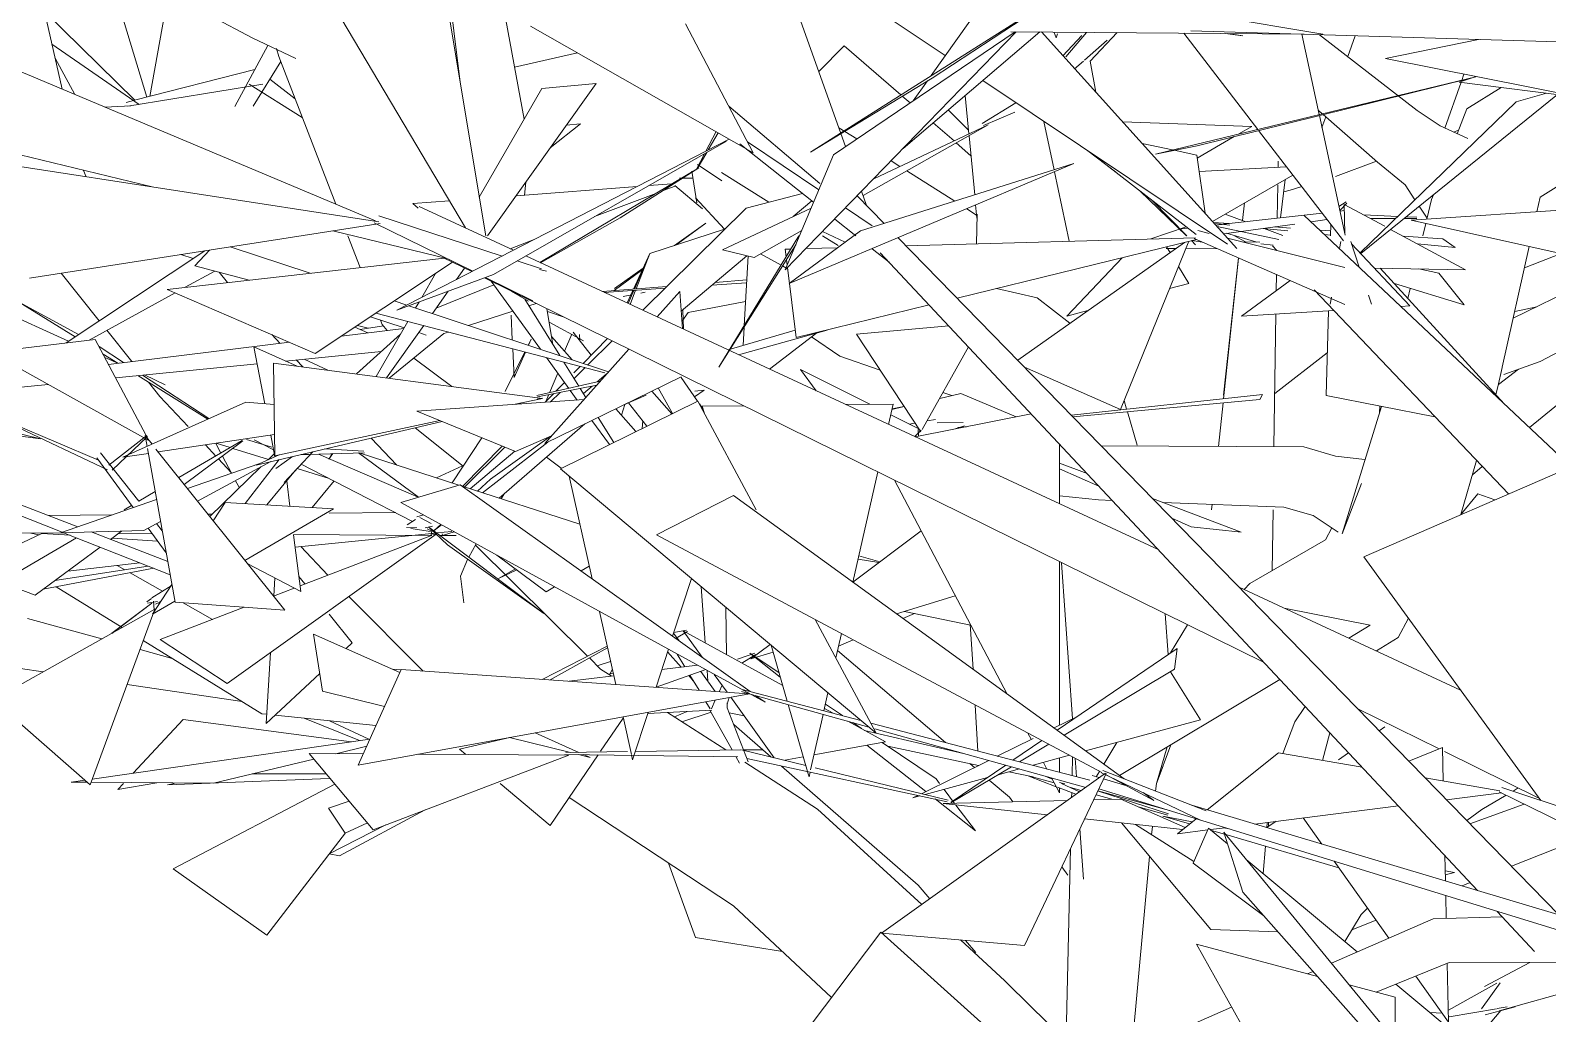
# Model space of a CAD drawing. Header units: millimetres. Extents: x 78096 to 288885, y -20632 to 149556.
# Drawn here: x 250451.7 to 250886.9, y 93652.2 to 93934.2 of the extents above; entities that cross this region are included whole.
import ezdxf

# ---------------------------------------------------------------- set-up
doc = ezdxf.new("R2010")
doc.units = ezdxf.units.MM
doc.layers.add('G-IMPT', color=8, linetype='Continuous', lineweight=9)
doc.layers.add('L-PLNT', color=71, linetype='Continuous', lineweight=9)

# ---------------------------------------------------------------- blocks, each defined once
blk = doc.blocks.new('ZZ-V - Tree Broadleaf 1 - 3dtree rotund SIMPLU-4826059-TOMH A-A')
at = {"layer": 'G-IMPT'}
for p, q in [((24864.05, 94006.81), (24885.87, 93875.26)), ((24880.08, 93877.54), (24812.2, 93991.92)), ((24989.07, 93900.9), (24971.61, 93949.84)), ((24978.97, 93899.29), (25050.69, 93944.71)), ((25017.67, 93926.95), (24992.09, 93944.04)), ((25013.86, 93920.54), (25052.12, 93945.62)), ((25050.23, 93945.84), (25125.95, 93933.07)), ((25028.23, 93941.82), (25013.6, 93921.23)), ((24854.3, 93879.59), (24718.74, 93936.49)), ((24962.58, 93899.13), (24898.68, 93935.36)), ((24943.12, 93936.06), (24962.58, 93899.13)), ((24971.76, 93865.49), (25038.03, 93933.8)), ((25037.73, 93933.8), (24985.59, 93898.55)), ((25005.6, 93900.37), (25044.74, 93933.74)), ((25036.5, 93933.81), (25120.6, 93933.1)), ((25045.21, 93933.74), (25101.29, 93871.67)), ((25048.87, 93933.56), (25049.42, 93932.05)), ((25049.85, 93933.22), (25049.42, 93932.05)), ((25086.04, 93933.39), (25107.24, 93905.81)), ((25088.03, 93934.06), (25330.89, 93926.85)), ((25102.95, 93932.67), (25097.92, 93933.29)), ((25098.64, 93933.28), (25102.95, 93932.67)), ((25119.91, 93933.12), (25124.87, 93910.07)), ((25143.86, 93926.15), (25170.55, 93931.61)), ((25143.86, 93926.15), (25204.19, 93914.11)), ((24978.97, 93899.29), (25013.86, 93920.54)), ((25012.55, 93919.75), (25008.49, 93914.04)), ((25098.61, 93872.87), (25028.38, 93919.79)), ((25077.93, 93898.74), (25169.82, 93920.92)), ((25168.37, 93920.45), (25089.93, 93901.13)), ((25169.93, 93920.95), (25165, 93919.37)), ((25200.09, 93914.93), (25165, 93919.37)), ((24700.76, 93911), (24790.19, 93889.3)), ((24955.56, 93912.46), (24981.65, 93890.28)), ((25124.94, 93909.75), (25132.3, 93875.49)), ((25107.51, 93905.46), (25131.82, 93873.84)), ((24860.36, 93853.93), (24955.72, 93903.02)), ((24888.07, 93864.2), (24954.94, 93902.42)), ((24958.72, 93901.68), (24979.88, 93884.9)), ((24960.96, 93902.22), (24981.36, 93888.44)), ((25077.93, 93898.74), (25089.93, 93901.13)), ((24743.03, 93896.57), (24855.2, 93879.27)), ((24971.76, 93865.49), (24985.59, 93898.55)), ((24972.93, 93861.59), (25054.53, 93896.02)), ((25054.53, 93896.02), (24993.38, 93876.71)), ((24995.11, 93883.98), (24993.65, 93888.05)), ((24866.8, 93883.71), (24893.83, 93871.16)), ((24989.01, 93883.27), (24996.65, 93878.11)), ((24992.39, 93886.76), (25000.12, 93878.84)), ((24755.02, 93863.17), (24855.58, 93878.83)), ((24853.92, 93878.99), (24882.14, 93865.14)), ((24855.18, 93881.02), (24890.59, 93869.49)), ((24985.94, 93880.1), (24992.05, 93875.26)), ((25120.51, 93881.25), (25197.14, 93809.05)), ((24842.01, 93876.72), (24874.71, 93868.79)), ((24952.74, 93837.61), (24975.7, 93875.26)), ((24972.93, 93861.59), (24993.38, 93876.71)), ((25004.12, 93874.74), (25193.59, 93680.59)), ((25006.39, 93872.42), (25089.42, 93874.73)), ((25021.03, 93857.42), (25089.68, 93874.26)), ((25089.05, 93874.48), (25132.26, 93855.58)), ((25090.04, 93876.78), (25093.29, 93875.97)), ((25098.63, 93874.63), (25132.27, 93866.19)), ((24974.12, 93871.63), (24952.74, 93837.61)), ((24971.76, 93871.45), (24973.4, 93871.5)), ((24971.76, 93871.45), (24972.03, 93869.25)), ((24974.12, 93871.63), (24974.87, 93872.92)), ((24977.71, 93871.62), (24986.84, 93871.87)), ((24996.66, 93871.6), (25001.52, 93867.75)), ((24999.03, 93870.41), (25170.31, 93687.54)), ((25111.49, 93872.42), (25112.75, 93871.09)), ((25131.09, 93873.64), (25130.74, 93871.61)), ((25133.96, 93873.66), (25136.38, 93866.29)), ((25134.19, 93872.95), (25150.86, 93855.21)), ((24794.51, 93859.93), (24874.01, 93868.9)), ((24837, 93841.56), (24876.36, 93867.74)), ((24873.79, 93869.01), (24881.89, 93865.01)), ((24894.87, 93868.09), (24901.89, 93865.81)), ((24897.37, 93869.51), (25078.75, 93785.3)), ((24901.31, 93865.67), (24903.32, 93865.18)), ((24972.13, 93868.46), (24972.33, 93866.86)), ((24972.42, 93866.17), (24974.92, 93846.11)), ((24860.36, 93853.93), (24888.07, 93864.2)), ((24885.48, 93863.24), (25109.08, 93752.91)), ((24885.78, 93863.35), (24899.4, 93856.67)), ((25102.59, 93852.27), (25116.58, 93862.44)), ((24837, 93841.56), (24794.51, 93859.93)), ((24893.17, 93859.45), (24898.11, 93856.51)), ((25123.48, 93859.8), (25179.15, 93801.26)), ((25128.39, 93857.7), (25128.05, 93855.69)), ((25139.04, 93858.23), (25139.86, 93855.73)), ((24974.92, 93846.11), (25013.04, 93855.46)), ((25102.59, 93852.27), (25129.11, 93853.88)), ((25148.31, 93855.05), (25150.86, 93855.21)), ((24907.29, 93808.49), (24946.72, 93827.9)), ((24946.72, 93827.9), (24963.45, 93796.75)), ((25198.96, 93809.84), (25137.65, 93783.28)), ((24907.29, 93808.49), (24997.87, 93732.63)), ((24861.52, 93798.82), (24878.5, 93803.91)), ((24961.67, 93744.63), (24878.5, 93803.91)), ((24934.89, 93789.52), (24956.92, 93800.79)), ((24956.92, 93800.79), (25068.92, 93719.61)), ((24861.52, 93798.82), (24965.98, 93741.55)), ((24934.89, 93789.52), (25062.52, 93721.39)), ((25137.65, 93783.28), (25188.47, 93713.39)), ((25101.9, 93774.55), (25165.45, 93745.04)), ((24980.36, 93765.25), (24997.87, 93732.63)), ((24849.34, 93723.54), (24861.6, 93750.9)), ((24961.37, 93743.97), (24861.6, 93750.9)), ((24849.34, 93723.54), (24961.53, 93743.93)), ((24959.2, 93744.58), (24961.76, 93743.87)), ((24959.46, 93745.2), (24993.47, 93736.32)), ((24962.13, 93743.76), (24995.72, 93734.43)), ((24965.98, 93741.55), (24963.36, 93743.42)), ((25135.95, 93739.66), (25159.26, 93728.16)), ((24996.29, 93735.58), (25059.12, 93719.16)), ((24997.44, 93733.95), (25057.93, 93717.14)), ((25092.78, 93710.67), (25113.21, 93727.03)), ((25137.16, 93722.93), (25113.21, 93727.03)), ((25160.22, 93728.55), (25150.62, 93724.63)), ((25160.22, 93728.55), (25160.44, 93718.95)), ((25160.81, 93727.39), (25188.06, 93713.95)), ((25062.88, 93721.97), (25092.47, 93710.38)), ((24999.35, 93675.29), (25063.56, 93721.16)), ((25040.35, 93671.83), (25063.77, 93721.07)), ((25059.74, 93720.53), (25061.81, 93719.92)), ((25062.49, 93721.33), (25090.87, 93707.74)), ((25063.04, 93719.55), (25069.68, 93717.57)), ((25063.84, 93720.69), (25077.47, 93713.41)), ((25176.67, 93716.17), (25155.3, 93719.83)), ((25061.44, 93716.17), (25081.99, 93710.46)), ((25061.69, 93716.7), (25357.74, 93625.58)), ((25074.39, 93715.64), (25077.47, 93713.41)), ((25161.42, 93713.56), (25177.13, 93715.54)), ((25176.47, 93715.86), (25207.27, 93700.72)), ((25177.29, 93717.13), (25210.64, 93705.96)), ((25088.32, 93712), (25356.7, 93631.92)), ((25106.38, 93706.62), (25147.58, 93711.81)), ((25084.22, 93703.82), (25089.59, 93708.12)), ((25084.22, 93703.82), (25092.94, 93704.92)), ((25093.18, 93705.46), (25088.71, 93695.43)), ((25093.18, 93705.46), (25098.63, 93700.93)), ((25093.71, 93705.02), (25097.92, 93705.55)), ((25125.66, 93700.86), (25120.31, 93708.37)), ((25097.58, 93704.25), (25102.97, 93687.1)), ((25097.58, 93704.25), (25197.92, 93582.13)), ((25103.98, 93696.46), (25135.8, 93669.94)), ((25144.86, 93673.91), (25129.17, 93695.93)), ((25160.92, 93697.57), (25161.08, 93690.29)), ((25088.71, 93695.43), (25109, 93680.29)), ((25102.97, 93687.1), (25196.02, 93582.18)), ((25161.18, 93686.08), (25161.33, 93679.58)), ((25157.54, 93679.47), (25128.43, 93666.7)), ((25177.36, 93680.01), (25157.54, 93679.47)), ((25175.93, 93681.54), (25186.67, 93670.08)), ((24999.15, 93675.57), (24975.08, 93643.69)), ((24999.15, 93675.57), (25048.29, 93631.54)), ((24999.35, 93675.29), (25040.35, 93671.83)), ((25089.69, 93672.21), (25143.75, 93575.37)), ((25089.69, 93672.21), (25124.39, 93662.94)), ((25162.14, 93666.88), (25141.24, 93658.44)), ((25161.62, 93666.67), (25162, 93649.85)), ((25222.97, 93667.06), (25162.14, 93666.88)), ((25172.27, 93660.04), (25185.24, 93666.95)), ((25123.12, 93664.37), (25121.57, 93663.69)), ((25162, 93649.85), (25152.61, 93663.03)), ((25161.92, 93653.25), (25175.79, 93660.99)), ((25171.45, 93653.59), (25176.8, 93661.09)), ((25176.46, 93653.04), (25212.75, 93663.19)), ((25133.52, 93660.5), (25146.67, 93657)), ((25146.67, 93644.51), (25146.67, 93657)), ((25146.86, 93660.71), (25235.05, 93587.19)), ((25099.78, 93654.13), (25043.1, 93629.26)), ((25156.63, 93652.57), (25160.22, 93652.35)), ((25162.11, 93651.31), (25175.68, 93653.67)), ((25177.01, 93653.11), (25168.26, 93642.87)), ((25172.5, 93651.92), (25181.08, 93654.18)), ((25175.96, 93653.72), (25178.8, 93654.22))]:
    blk.add_line(p, q, dxfattribs=at)
blk = doc.blocks.new('ZZ-V - Tree Broadleaf 2 - 3dtree rotund SIMPLU-4826084-TOMH A-A')
at = {"layer": 'G-IMPT'}
for p, q in [((24764.37, 93917.34), (24754.31, 93962.27)), ((24777.5, 93952.26), (24788.65, 93915.05)), ((24796.03, 93951.14), (24789.56, 93915.28)), ((24896.89, 93908.74), (24889.97, 93946.09)), ((24759.4, 93939.54), (24785.22, 93914.17)), ((24878.55, 93919.37), (24875.73, 93941.82)), ((24818.87, 93932.03), (24807.32, 93938.22)), ((24818.87, 93932.03), (24831.45, 93926.1)), ((25051.37, 93926.92), (25056.78, 93932.77)), ((25058.13, 93933.63), (25052.23, 93926.65)), ((25057.56, 93925.65), (25064.05, 93931.42)), ((25066.92, 93933.55), (25059.24, 93925.4)), ((25153.02, 93911.25), (25125, 93932.96)), ((25133.06, 93926.72), (25135.22, 93932.66)), ((24761.49, 93930.2), (24786.47, 93912.94)), ((24813.97, 93912.37), (24823.39, 93929.9)), ((24826.55, 93926.67), (24825.89, 93929.03)), ((24842.85, 93884.4), (24826.55, 93926.67)), ((24912.17, 93927.72), (24894.13, 93923.62)), ((24981.41, 93922.38), (24988.69, 93929.81)), ((24988.69, 93929.81), (25004.91, 93915.72)), ((24768.09, 93915.77), (24762.38, 93926.21)), ((24785.19, 93914.16), (24819.67, 93922.97)), ((24819.14, 93912.42), (24827.1, 93925.24)), ((25054.76, 93923.17), (25057.27, 93925.4)), ((25059.24, 93925.4), (25060.79, 93916.5)), ((24783.28, 93912.51), (24821.94, 93918.81)), ((24833.28, 93909.22), (24818.03, 93918.75)), ((24831.23, 93914.54), (24823.99, 93920.23)), ((24917.5, 93919), (24886.4, 93875.26)), ((24917.5, 93919), (24901.95, 93917.55)), ((25160.88, 93906.2), (25165.55, 93919.3)), ((25165.65, 93919.58), (25166.39, 93921.66)), ((25167.19, 93911.67), (25177.07, 93917.84)), ((24782.76, 93913.54), (24784.83, 93914.07)), ((24901.95, 93917.55), (24884.03, 93886.35)), ((25005.34, 93915.36), (25007.57, 93913.41)), ((25028.2, 93907.51), (25037.87, 93913.45)), ((25181.34, 93913.74), (25136.61, 93870.38)), ((25193.2, 93915.8), (25136.79, 93870.19)), ((25190.08, 93916.2), (25181.34, 93913.74)), ((24776.62, 93912.19), (24784.14, 93912.55)), ((24784.14, 93912.55), (24776.75, 93912.14)), ((25018.51, 93911.38), (25024.34, 93905.54)), ((25028.59, 93906.95), (25037.56, 93910.75)), ((25125.77, 93910.29), (25124.6, 93911.31)), ((25125.67, 93906.33), (25126.78, 93909.4)), ((25141.57, 93896.45), (25126.06, 93910.03)), ((25159.58, 93906.8), (25153.02, 93911.25)), ((25167.19, 93911.67), (25164.44, 93904.57)), ((24913.07, 93907.43), (24904.34, 93900.5)), ((24913.07, 93907.43), (24908.98, 93907.02)), ((24949.03, 93899.57), (24951.91, 93905.18)), ((24952.55, 93904.82), (24949.68, 93899.91)), ((24987.15, 93906.29), (24992.25, 93903.05)), ((24994.1, 93886.81), (25029.95, 93907.09)), ((25029.95, 93907.09), (24997.14, 93891.65)), ((25014.17, 93907.68), (25020.16, 93902.48)), ((25045.9, 93908.08), (25048.84, 93894.22)), ((25105.55, 93906.67), (25068.51, 93907.95)), ((25101.81, 93904.5), (25105.55, 93906.67)), ((25159.58, 93906.8), (25167.52, 93903.16)), ((25020.81, 93901.92), (25025.03, 93898.25)), ((25074.1, 93901.77), (25082.81, 93899.92)), ((25089.88, 93897.6), (25100.46, 93903.72)), ((24946.36, 93894.39), (24948.64, 93898.81)), ((24949.24, 93899.16), (24946.52, 93894.49)), ((25002.13, 93896.79), (25004.66, 93895.19)), ((25066.44, 93893.64), (25058.57, 93899.62)), ((25059.92, 93898.71), (25089.56, 93875.66)), ((25083.31, 93899.81), (25089.76, 93898.44)), ((25089.76, 93898.44), (25092.2, 93881.74)), ((25113.07, 93894.91), (25113.1, 93896.69)), ((25149.53, 93889.9), (25141.57, 93896.45)), ((24770.57, 93894.06), (24771.25, 93892.22)), ((24946.95, 93894.76), (24901.38, 93867.65)), ((24924.47, 93880.4), (24946.95, 93894.76)), ((24941.43, 93891.81), (24941.92, 93891.81)), ((24942.33, 93891.81), (24945.28, 93891.81)), ((24944.96, 93893.82), (24946.41, 93884.71)), ((24946.62, 93895.72), (24953.56, 93891.07)), ((24953.44, 93893.48), (24967.06, 93884.93)), ((25006.67, 93893.92), (25020.37, 93885.23)), ((25048.96, 93893.66), (25053.19, 93873.72)), ((25115.52, 93895.04), (25090.45, 93893.74)), ((25117.36, 93892.65), (25094.28, 93879.43)), ((25188.28, 93886.4), (25198.49, 93892.74)), ((24894.58, 93886.77), (24929.32, 93889.43)), ((24896.96, 93886.95), (24897.33, 93890.64)), ((24934.67, 93887.46), (24917.08, 93880.78)), ((24932.66, 93889.68), (24939.26, 93890.19)), ((24940.22, 93889.56), (24936.76, 93888.25)), ((24940.09, 93889.67), (24947.99, 93883.01)), ((24976.73, 93887.4), (24960.52, 93883.26)), ((25073.47, 93888.18), (25086.81, 93875.26)), ((25112.86, 93880.36), (25113, 93889.89)), ((25115.17, 93891.4), (25113.81, 93880.46)), ((25149.53, 93889.9), (25152.35, 93885.64)), ((24864.93, 93884.51), (24875.47, 93885.31)), ((24864.93, 93884.51), (24866.51, 93883.25)), ((24930.94, 93853.93), (24960.52, 93883.26)), ((24946.01, 93886.21), (24954.31, 93877.15)), ((24979.17, 93883.19), (24953.75, 93871.24)), ((24979.39, 93885.29), (24974.05, 93880.79)), ((25023.81, 93883.05), (25026.65, 93881.25)), ((25086.94, 93875.26), (25076.86, 93885.54)), ((25132.63, 93885), (25130.54, 93883.68)), ((25132.85, 93884.61), (25130.79, 93882.51)), ((25143.75, 93878.01), (25132.09, 93884.29)), ((25132.09, 93884.29), (25132.2, 93875.97)), ((25151.26, 93879.77), (25231.66, 93885.12)), ((25153.59, 93883.78), (25155.85, 93880.37)), ((25155.77, 93880.07), (25157.13, 93885.69)), ((25157.66, 93887.07), (25157.13, 93885.69)), ((25187.34, 93882.17), (25188.28, 93886.4)), ((24924.47, 93880.4), (24901.55, 93867.57)), ((24948.98, 93878.9), (24940.05, 93872.52)), ((24948.98, 93878.9), (24940.5, 93872.66)), ((25098.96, 93878.79), (25094.58, 93879.11)), ((25099.29, 93878.36), (25094.85, 93878.8)), ((25097.06, 93878.58), (25095.24, 93878.38)), ((25125.7, 93881.8), (25097.34, 93878.61)), ((25117.87, 93878.67), (25097.54, 93875.83)), ((25103.84, 93879.34), (25097.96, 93881.54)), ((25127.11, 93879.96), (25122.55, 93879.32)), ((25128.21, 93878.53), (25128.12, 93875.26)), ((25132.11, 93882.52), (25130.82, 93882.37)), ((25137.57, 93881.34), (25147.43, 93880.87)), ((25146.75, 93880.21), (25139.67, 93880.21)), ((25152.85, 93880.22), (25149.18, 93880.22)), ((25149.85, 93880.76), (25152.85, 93880.61)), ((25231.27, 93861.94), (25151.26, 93879.77)), ((25154.61, 93875.26), (25155.48, 93878.84)), ((24849.88, 93866.18), (24846.37, 93875.26)), ((24899.73, 93874.2), (24892.88, 93871.6)), ((24954.38, 93877.18), (24932.89, 93870.19)), ((24962.83, 93869.11), (24976.51, 93876.86)), ((24988.99, 93873.46), (24982.43, 93876.49)), ((24982.49, 93875.26), (24986.91, 93872.48)), ((25086.69, 93877.9), (25076.6, 93874.38)), ((25087.23, 93877.48), (25084.65, 93877.19)), ((25113.32, 93874.21), (25095.65, 93877.92)), ((25106.96, 93873.48), (25098.34, 93876.08)), ((25100.59, 93875.26), (25103.76, 93873.57)), ((25115.87, 93876.7), (25108.82, 93877.41)), ((25114.49, 93875.36), (25109.08, 93877.38)), ((25116.7, 93877.52), (25112.04, 93877.86)), ((25128.16, 93876.7), (25125.1, 93876.92)), ((25128.12, 93875.48), (25126.45, 93875.65)), ((25166.88, 93865.55), (25145.37, 93877.14)), ((25160.35, 93874.39), (25148.94, 93875.21)), ((25163.9, 93871.91), (25160.35, 93874.39)), ((24805.31, 93871), (24765.57, 93844.6)), ((24798.46, 93869.94), (24801.97, 93868.78)), ((24806.66, 93871.21), (24802.47, 93866.66)), ((24812.59, 93872.14), (24835.55, 93864.56)), ((24932.89, 93870.19), (24928.22, 93860)), ((24932.89, 93870.19), (24928.5, 93860.03)), ((24932.89, 93870.19), (24928.97, 93860.06)), ((24962.83, 93869.11), (24953.75, 93871.24)), ((24964.66, 93870.15), (24970.59, 93866.88)), ((25038.42, 93839.6), (25086.24, 93873.41)), ((25067.9, 93825.5), (25087.5, 93873.72)), ((25081, 93871.68), (25083.75, 93871.65)), ((25082.12, 93870.5), (25081.11, 93872.15)), ((25086.64, 93871.62), (25095.82, 93871.52)), ((25088.22, 93873.9), (25089.41, 93872.74)), ((25089.41, 93872.74), (25088.27, 93873.91)), ((25088.48, 93873.96), (25091.37, 93873.47)), ((25102.69, 93873.61), (25107.85, 93873.45)), ((25108.12, 93872.97), (25111.68, 93872.61)), ((25163.9, 93871.91), (25153.06, 93872.99)), ((25177.39, 93837.58), (25185.12, 93872.23)), ((25188.21, 93839.25), (25249.98, 93871.49)), ((24766.27, 93845.07), (24715.01, 93868.21)), ((24818.08, 93862.59), (24802.47, 93866.66)), ((24879.83, 93866.03), (24877.51, 93862.76)), ((24930.74, 93865.49), (24922.66, 93859.56)), ((24930.99, 93866.05), (24922.76, 93860.17)), ((24960.78, 93869.59), (24941.92, 93853.69)), ((24961.09, 93869.52), (24960, 93849.52)), ((24971, 93866.66), (24972.46, 93865.86)), ((25052.54, 93852.22), (25068.35, 93869.02)), ((25087.54, 93861.64), (25084.57, 93866.51)), ((25166.88, 93865.55), (25140.69, 93866.04)), ((25177.96, 93827.12), (25142.38, 93866.01)), ((25159.17, 93864.6), (25153.42, 93865.8)), ((25180.52, 93851.64), (25210.81, 93866.5)), ((24775.07, 93850.91), (24764.15, 93864.59)), ((24799.73, 93860.52), (24808.2, 93865.16)), ((24811.83, 93861.88), (24809.43, 93864.84)), ((24871.47, 93864.49), (24867.52, 93857.61)), ((24888.2, 93861.19), (24871.64, 93854.51)), ((24887.4, 93862.29), (24901.54, 93842.78)), ((24950.74, 93861.13), (24960.67, 93861.79)), ((24960.71, 93862.62), (24951.64, 93861.89)), ((25081.98, 93860.15), (25087.54, 93861.64)), ((25112.57, 93859.53), (25112.63, 93864.17)), ((25166.48, 93855.52), (25146.45, 93861.57)), ((25159.17, 93864.6), (25166.48, 93855.52)), ((24772.16, 93845.39), (24796.83, 93858.93)), ((24875.12, 93859.4), (24870.57, 93853)), ((24897.06, 93857.14), (24907.1, 93840.95)), ((24937.85, 93860.78), (24919.38, 93859.29)), ((24919.86, 93859.07), (24937.3, 93860.23)), ((24925.31, 93857.88), (24927.79, 93858.37)), ((24928.04, 93859.62), (24926.4, 93856.03)), ((24928.34, 93859.64), (24926.72, 93855.89)), ((24928.82, 93859.67), (24927.25, 93855.64)), ((24930.36, 93858.88), (24931.55, 93859.11)), ((24941.5, 93859.28), (24935.05, 93852.02)), ((24941.5, 93859.28), (24942.28, 93848.66)), ((25043.98, 93857.52), (25032.3, 93860.18)), ((25053.41, 93850.2), (25043.98, 93857.52)), ((25150.3, 93857.35), (25150.99, 93860.2)), ((24751.94, 93856.39), (24769.12, 93846.96)), ((24751.94, 93856.39), (24768.16, 93846.32)), ((24920.06, 93836), (24854.38, 93853.13)), ((24859.63, 93856.62), (24863.25, 93855.42)), ((24863.85, 93855.22), (24921.12, 93836.32)), ((24866.76, 93856.3), (24865.78, 93854.59)), ((24893.63, 93853.7), (24880.95, 93849.58)), ((24893.5, 93845.44), (24893.15, 93852.54)), ((24900.37, 93855.89), (24898.25, 93855.21)), ((24905.16, 93844.08), (24903.43, 93854.39)), ((24903.55, 93853.62), (24908.1, 93852.08)), ((24943.91, 93853.28), (24942.13, 93850.72)), ((24942.59, 93848.52), (24942.42, 93853.98)), ((24960.38, 93856.48), (24943.91, 93853.28)), ((25052.54, 93852.22), (25058.55, 93853.84)), ((25111.92, 93814.79), (25112.47, 93852.87)), ((25127.52, 93853.79), (25126.84, 93829.46)), ((25187.31, 93854.97), (25180.97, 93853.62)), ((24784.39, 93839.24), (24777.25, 93848.19)), ((24844.5, 93846.56), (24862.42, 93848.74)), ((24852.11, 93847.48), (24848.35, 93849.12)), ((24849.09, 93849.61), (24852.16, 93848.79)), ((24849.9, 93848.45), (24856.52, 93849.45)), ((24852.81, 93852.08), (24862.51, 93848.89)), ((24863.56, 93850.73), (24854.48, 93834.92)), ((24856.16, 93849.88), (24855.68, 93851.14)), ((24857.64, 93848.16), (24856.16, 93849.88)), ((24868.11, 93849.55), (24857.44, 93834.53)), ((24904.07, 93850.52), (24913.92, 93845.22)), ((24955.41, 93842.57), (24974.65, 93848.23)), ((24958.4, 93841.18), (24983.75, 93848.27)), ((24959.98, 93849.13), (24959.69, 93843.83)), ((24992.17, 93847.09), (25018.66, 93849.46)), ((24743.66, 93841.96), (24773.89, 93845.6)), ((24773.89, 93845.6), (24789.3, 93816.63)), ((24777.71, 93838.43), (24829.63, 93844.75)), ((24826.94, 93844.42), (24824.5, 93846.97)), ((24861.46, 93847.07), (24848.84, 93835.67)), ((24873.84, 93847.27), (24858.18, 93834.43)), ((24866.68, 93847.52), (24868.81, 93846.82)), ((24875.18, 93847.7), (24873.84, 93847.27)), ((24898.06, 93843.93), (24898.9, 93845.63)), ((24898.9, 93845.63), (24898.13, 93843.91)), ((24910.69, 93839.76), (24904.76, 93846.46)), ((24908.51, 93842.22), (24910.54, 93847.04)), ((24910.95, 93847.69), (24916.15, 93841.07)), ((24912.73, 93846.98), (24912.83, 93845.26)), ((24920.8, 93845.82), (24913.84, 93838.72)), ((24915.17, 93838.29), (24922.11, 93845.17)), ((24980.79, 93847.44), (24967.21, 93837.09)), ((24987.43, 93840.82), (24979.27, 93846.28)), ((24992.17, 93847.09), (25010.63, 93819.05)), ((25185.22, 93820.29), (25214.7, 93844.54)), ((24743.66, 93841.96), (24789.3, 93816.63)), ((24775, 93843.51), (24781.97, 93838.95)), ((24776.14, 93841.37), (24780.36, 93838.75)), ((24778.62, 93839.49), (24776.67, 93840.37)), ((24780.27, 93838.81), (24778.62, 93839.49)), ((24831.78, 93837.91), (24819.37, 93843.48)), ((24822.5, 93827.13), (24819.37, 93843.48)), ((24828.5, 93839.38), (24855.95, 93842.09)), ((24833.39, 93837.7), (24831.49, 93839.68)), ((24840.58, 93836.75), (24833.84, 93839.91)), ((24876.16, 93832.07), (24865.24, 93840.22)), ((24891.46, 93830.61), (24897.1, 93841.99)), ((24894.03, 93834.68), (24893.63, 93842.9)), ((24897.26, 93841.95), (24894.03, 93834.68)), ((24926.88, 93842.81), (24902.82, 93815.7)), ((24903.28, 93840.38), (24909.68, 93831.55)), ((24998.99, 93836.73), (24987.43, 93840.82)), ((25024.31, 93843.43), (25011.05, 93819.75)), ((24779.76, 93834.58), (24820.31, 93838.58)), ((24786.08, 93835.2), (24806.19, 93822.72)), ((24787.48, 93835.34), (24806.52, 93822.87)), ((24793.91, 93832.54), (24787.99, 93835.39)), ((24825, 93838.81), (24902.16, 93828.64)), ((24825, 93838.81), (24825.42, 93812.22)), ((24904.16, 93830.31), (24906.52, 93835.9)), ((24908.26, 93839.08), (24912.54, 93832.19)), ((24912.98, 93837.85), (24911.18, 93836)), ((24911.2, 93834.35), (24914.36, 93837.49)), ((24920.55, 93835.67), (24917.82, 93833.38)), ((24976.17, 93836.99), (24980.67, 93830.84)), ((24976.17, 93836.99), (24996.04, 93826.98)), ((25040.37, 93837.6), (25067.9, 93825.5)), ((25176.13, 93831.96), (25177.39, 93837.57)), ((25176.28, 93832.61), (25182.07, 93837.03)), ((25177.86, 93835.51), (25188.21, 93839.25)), ((24690.36, 93833.45), (24758.19, 93817.1)), ((24749.67, 93831.61), (24760.41, 93832.67)), ((24792.43, 93829.19), (24789.14, 93833.31)), ((24900.55, 93829.51), (24918.68, 93833.57)), ((24900.72, 93829.12), (24917.69, 93832.46)), ((24941.92, 93834.87), (24902.82, 93815.7)), ((24908.46, 93833.23), (24906, 93830.73)), ((24910.1, 93830.97), (24912.1, 93828.2)), ((24912.95, 93831.52), (24914.56, 93828.93)), ((24916.44, 93832.21), (24913.87, 93830.04)), ((24933.5, 93830.75), (24939.24, 93824.22)), ((24939.41, 93824.3), (24935.35, 93831.65)), ((24946.63, 93827.86), (24941.92, 93834.68)), ((24948.51, 93830.99), (24945.78, 93829.09)), ((24948.51, 93830.99), (24945.87, 93830.74)), ((25175.51, 93829.81), (25176.13, 93831.96)), ((24781.85, 93811.82), (24817.12, 93827.61)), ((24800.53, 93820.57), (24792.43, 93829.19)), ((24825.19, 93826.89), (24817.12, 93827.61)), ((24866.12, 93825.01), (24914.03, 93828.33)), ((24902.16, 93828.64), (24894.35, 93826.97)), ((24894.54, 93826.98), (24895.9, 93827.3)), ((24900.67, 93828.42), (24902.12, 93828.76)), ((24905.38, 93830.09), (24902.9, 93827.56)), ((24903.07, 93827.74), (24903.94, 93829.81)), ((24904.46, 93827.67), (24907.21, 93830.4)), ((24924.79, 93823.86), (24925.78, 93826.94)), ((24925.49, 93826.82), (24931.88, 93829.57)), ((24926.86, 93827.41), (24932.12, 93820.71)), ((24948.2, 93825.58), (24947.15, 93827.11)), ((24947.96, 93826.44), (24959.8, 93826.57)), ((24947.96, 93826.44), (24948.48, 93824.63)), ((24989.15, 93826.9), (25002.71, 93827.05)), ((25002.71, 93827.05), (25001.4, 93821.21)), ((25005.84, 93826.33), (25002.37, 93825.53)), ((25005.81, 93826.37), (25002.4, 93825.66)), ((25022.13, 93830.08), (25016.05, 93828.68)), ((25019.5, 93829.47), (25016.99, 93830.36)), ((25038.01, 93823.37), (25022.13, 93830.08)), ((25053.81, 93823.82), (25108.63, 93829.77)), ((25107.82, 93828.34), (25054.27, 93823.36)), ((25068.93, 93828.04), (25069.66, 93825.54)), ((25107.82, 93828.34), (25108.63, 93829.77)), ((25158.07, 93823.42), (25126.84, 93829.46)), ((25131.44, 93789.85), (25142.71, 93826.39)), ((25142.17, 93824.65), (25142.23, 93826.48)), ((24721.82, 93821.92), (24758.19, 93817.1)), ((24820.01, 93809.57), (24873.38, 93822.04)), ((24872.67, 93822.33), (24825.42, 93812.22)), ((24866.12, 93825.01), (24894.38, 93813.42)), ((24916.35, 93822.34), (24921.36, 93815.42)), ((24918.11, 93823.2), (24922.57, 93816.01)), ((24928.96, 93819.16), (24923.17, 93825.68)), ((24930.96, 93822.19), (24930.7, 93820.01)), ((25002.02, 93823.96), (25010.06, 93819.91)), ((25009.03, 93817.67), (25042.3, 93824.22)), ((25014.84, 93822.64), (25012.43, 93822.21)), ((25069.88, 93824.81), (25072.69, 93815.28)), ((24750.33, 93820.99), (24777.37, 93808.14)), ((24750.55, 93821.31), (24774.84, 93810.97)), ((24788.68, 93818.06), (24777.84, 93809.52)), ((24788.92, 93817.72), (24778.8, 93808.13)), ((24788.77, 93814.92), (24788.21, 93818.04)), ((24790.19, 93815.56), (24788.21, 93818.04)), ((24825.32, 93818.27), (24791.98, 93813.32)), ((24825.4, 93811.94), (24824.22, 93818.1)), ((24879.36, 93809.2), (24865.67, 93820.24)), ((24887.27, 93805.5), (24904.05, 93817.59)), ((24914.29, 93821.33), (24889.74, 93800.04)), ((24894.38, 93813.42), (24904.77, 93817.89)), ((25008.95, 93821.6), (25007.28, 93821.31)), ((25008.95, 93817.71), (25010.79, 93819.54)), ((25009.88, 93819.79), (25009.95, 93817.85)), ((25022.79, 93821.74), (25015.37, 93821.69)), ((25023.19, 93820.78), (25020.47, 93819.92)), ((25021.28, 93820.29), (25023.71, 93820.56)), ((25023.34, 93820.49), (25021.28, 93820.29)), ((24796.79, 93770.24), (24788.87, 93814.34)), ((24828.23, 93767.91), (24791.32, 93814.15)), ((24797.87, 93805.94), (24816.04, 93816.61)), ((24799.42, 93803.99), (24816.25, 93816.51)), ((24808.45, 93812.15), (24805.47, 93815.32)), ((24808.45, 93815.76), (24809.92, 93813.01)), ((24812.55, 93814.56), (24808.61, 93815.79)), ((24823.54, 93811.12), (24813.31, 93814.32)), ((24817.26, 93816.84), (24824.53, 93814.7)), ((24825.02, 93813.92), (24819.51, 93816.76)), ((24836.26, 93813.37), (24828.12, 93804.59)), ((24839.72, 93814.18), (24850.92, 93813.51)), ((24860.42, 93809.52), (24852.98, 93817.27)), ((24876.22, 93804.41), (24884.74, 93817.38)), ((24890.57, 93814.99), (24879.24, 93803.44)), ((24879.83, 93803.25), (24891.35, 93814.67)), ((24894.23, 93813.49), (24881.46, 93802.72)), ((24903.68, 93816.12), (24884.95, 93801.59)), ((25050.43, 93815.54), (25050.43, 93798.45)), ((25120.47, 93814.75), (25062.38, 93815.04)), ((25129.56, 93812.08), (25120.47, 93814.75)), ((24774.33, 93811.66), (24784.76, 93797.38)), ((24775.39, 93813.09), (24786.38, 93799.22)), ((24789.13, 93812.9), (24781.85, 93811.82)), ((24800.37, 93802.81), (24820.77, 93809.9)), ((24803.27, 93799.18), (24824.29, 93810.57)), ((24806.79, 93794.76), (24821.43, 93809.02)), ((24812.89, 93807.44), (24809.25, 93811.3)), ((24810.38, 93812.14), (24813.01, 93807.2)), ((24826.64, 93811.12), (24816.86, 93798.5)), ((24826.62, 93812.47), (24820.01, 93809.57)), ((24823.63, 93811.16), (24825.25, 93812.73)), ((24830.43, 93812), (24825.67, 93808.58)), ((24832.94, 93812.55), (24835.08, 93812.62)), ((24864.89, 93793.4), (24832.98, 93809.83)), ((24851.08, 93813.06), (24834.87, 93812.62)), ((24837.95, 93812.72), (24866.49, 93800.31)), ((24842.01, 93812.83), (24840.88, 93811.25)), ((24841.79, 93812.82), (24840.88, 93811.25)), ((24849.4, 93813.08), (24866.6, 93800.34)), ((24878.13, 93803.8), (24849.57, 93813.02)), ((24879.18, 93809.35), (24871.73, 93805.86)), ((24907.48, 93808.68), (24903.3, 93811.8)), ((25058.3, 93807.13), (25050.43, 93810.13)), ((25129.56, 93812.08), (25138, 93811.13)), ((25165.46, 93795.33), (25169.99, 93810.89)), ((25168.8, 93806.79), (25171.66, 93809.14)), ((24733.44, 93805.46), (24768.88, 93791.85)), ((24814.15, 93805.07), (24815.25, 93803)), ((24831.35, 93808.08), (24823.09, 93798.13)), ((24829.74, 93797.74), (24828.81, 93805.02)), ((24841, 93805.66), (24831.78, 93808.54)), ((24842.39, 93804.99), (24836.08, 93797.37)), ((24887.27, 93805.5), (24883.48, 93802.07)), ((24909.78, 93806.4), (24916.39, 93776.9)), ((24998.31, 93807.57), (24991.18, 93775.96)), ((25003.05, 93805.23), (25035.45, 93743.87)), ((25050.43, 93808.44), (25061.71, 93803.49)), ((24728.85, 93804.35), (24764.44, 93790.31)), ((24786.4, 93799.2), (24791.09, 93801.96)), ((24912.88, 93792.57), (24879.1, 93803.48)), ((24890.35, 93799.85), (24891.14, 93801.26)), ((25050.43, 93800.74), (25061.6, 93799.56)), ((25136.99, 93804.26), (25131.44, 93789.85)), ((25165.48, 93795.4), (25170.33, 93801.32)), ((25175.27, 93799.58), (25170.33, 93801.32)), ((24763.92, 93790.13), (24791.5, 93799.72)), ((24782.23, 93796.75), (24784.32, 93797.98)), ((24807.74, 93793.58), (24811.15, 93798.83)), ((24842.18, 93797.01), (24811.15, 93798.83)), ((24842.18, 93797.01), (24816.81, 93782.22)), ((24859.96, 93795.94), (24841, 93795.78)), ((25065.54, 93799.41), (25061.6, 93799.56)), ((25102.46, 93790.32), (25077.08, 93799.98)), ((25114.73, 93797.52), (25080.06, 93798.85)), ((25111.42, 93779.27), (25111.67, 93796.75)), ((25123.15, 93795.1), (25114.73, 93797.52)), ((24778.61, 93795.24), (24760.47, 93795.08)), ((24787.8, 93790.79), (24792.63, 93793.41)), ((24789.07, 93791.48), (24794.25, 93784.4)), ((24791.48, 93792.78), (24793.11, 93790.72)), ((24807.53, 93795.49), (24806.22, 93795.48)), ((24863.16, 93791.68), (24866.11, 93791.54)), ((24863.3, 93792.41), (24865.77, 93793.95)), ((24866.15, 93794.68), (24868.02, 93795.26)), ((24870.21, 93792.77), (24866.99, 93794.56)), ((24870.58, 93792.04), (24868.52, 93791.54)), ((24874.9, 93786.67), (24869.55, 93791.78)), ((24902.55, 93767.02), (24869.55, 93791.78)), ((24872.97, 93792.54), (24871.05, 93790.8)), ((24873.16, 93792.44), (24871.05, 93790.8)), ((25082.59, 93794.33), (25088.21, 93791.87)), ((25102.46, 93790.32), (25088.21, 93791.87)), ((25123.15, 93795.1), (25130.35, 93790.34)), ((25126.72, 93788.14), (25128.5, 93791.56)), ((24765.29, 93789.98), (24715.75, 93790.27)), ((24726.02, 93774.59), (24758.61, 93789.94)), ((24746.8, 93775.94), (24768.52, 93788.7)), ((24757.75, 93789.53), (24755.39, 93790.04)), ((24758.61, 93789.94), (24766.74, 93789.41)), ((24763.92, 93790.13), (24787.8, 93790.79)), ((24764.84, 93790.15), (24795.37, 93778.11)), ((24772.73, 93790.37), (24794.69, 93781.94)), ((24778.25, 93788.25), (24781.43, 93790.61)), ((24778.75, 93788.62), (24791.79, 93787.77)), ((24790.28, 93789.83), (24780.45, 93789.89)), ((24811.75, 93746.93), (24871.67, 93789.75)), ((24870.38, 93789.37), (24830.77, 93789.6)), ((24832.84, 93773.25), (24830.78, 93789.54)), ((24831.23, 93786), (24871.36, 93790.05)), ((24832.63, 93774.92), (24870.29, 93789.33)), ((24864.42, 93791.4), (24870.04, 93790.54)), ((24870.39, 93790.57), (24869.1, 93791.24)), ((24870.22, 93789.54), (24870.39, 93790.57)), ((24871.86, 93789.58), (24870.36, 93789.81)), ((24871.8, 93790.1), (24876.15, 93790.54)), ((24877.38, 93789.33), (24872.79, 93789.35)), ((24873.48, 93789.47), (24873.42, 93789.81)), ((24873.79, 93789.43), (24876.78, 93790.45)), ((25010.73, 93790.69), (24991.19, 93775.99)), ((25105.03, 93775.57), (25126.72, 93788.14)), ((24756.7, 93772.23), (24775.27, 93786.04)), ((24840.61, 93777.97), (24832.9, 93786.17)), ((24874.9, 93786.67), (24902.55, 93767.02)), ((24881.04, 93783.17), (24883.15, 93786.96)), ((24915.08, 93754.76), (24882.96, 93786.61)), ((24889.02, 93783.74), (24903.25, 93773.21)), ((24998.89, 93781.79), (24992.89, 93783.53)), ((24758.98, 93773.92), (24790.71, 93779.95)), ((24762.32, 93776.41), (24789.08, 93780.59)), ((24766.04, 93779.17), (24786.69, 93781.54)), ((24782.37, 93779.55), (24780.17, 93780.79)), ((24793.2, 93773.42), (24783.93, 93778.66)), ((24817.61, 93781.22), (24832.84, 93773.25)), ((24878.62, 93777.74), (24880.67, 93782.51)), ((24889.55, 93777.07), (24894.4, 93779.76)), ((24889.55, 93777.07), (24894.78, 93779.48)), ((24915.56, 93780.59), (24913.2, 93779.18)), ((24998.65, 93781.6), (24992.68, 93782.6)), ((25050.43, 93781.86), (25050.42, 93734.95)), ((25051.02, 93781.56), (25054.1, 93736.78)), ((24746.8, 93775.94), (24756.7, 93772.23)), ((24781.63, 93762.97), (24762.73, 93774.63)), ((24795.65, 93774.95), (24790.11, 93771.49)), ((24790.34, 93766.78), (24795.88, 93775.31)), ((24824.97, 93771.99), (24830.91, 93774.26)), ((24825.07, 93772.03), (24825.37, 93777.16)), ((24832.29, 93777.64), (24834.04, 93775.46)), ((24878.62, 93777.74), (24879.55, 93770.05)), ((24905.63, 93774.64), (24903.25, 93773.21)), ((24944.84, 93777.04), (24939.47, 93760.45)), ((24947.62, 93774.71), (24948.78, 93758.56)), ((25103.39, 93773.86), (25105.03, 93775.57)), ((24778.66, 93761.31), (24790.16, 93769.91)), ((24790.16, 93769.91), (24778.66, 93761.3)), ((24788.7, 93770.31), (24790.07, 93771.3)), ((24788.85, 93769.91), (24791.79, 93770.47)), ((24796.74, 93770.51), (24790.34, 93766.78)), ((24790.75, 93768), (24790.59, 93770.52)), ((24792.64, 93770.31), (24791.16, 93769.64)), ((24791.63, 93768.76), (24792.56, 93770.52)), ((24796.79, 93770.24), (24828.23, 93767.91)), ((24807.51, 93765.31), (24799.1, 93770.07)), ((24867.93, 93750.46), (24846.59, 93771.83)), ((25020.54, 93772.1), (25003.69, 93766.89)), ((24791.01, 93768.22), (24744.62, 93742.25)), ((24754.44, 93765.55), (24775.76, 93759.68)), ((24772.43, 93717.9), (24791.01, 93768.22)), ((24792.48, 93759.56), (24816.58, 93768.78)), ((24841, 93766.79), (24847.61, 93758.55)), ((24918.47, 93767.59), (24923.17, 93746.63)), ((24954.77, 93768.73), (24954.94, 93755.18)), ((25008.85, 93767), (25005.52, 93765.57)), ((25024.86, 93763.66), (25005.99, 93767.6)), ((25080.74, 93766.9), (25081.59, 93755.21)), ((25139.51, 93763.6), (25114.83, 93768.55)), ((25147.54, 93760.08), (25150.46, 93765.67)), ((24839.06, 93744.71), (24836.52, 93761.07)), ((24861.22, 93750.06), (24836.52, 93761.07)), ((24939.75, 93761.32), (24941.31, 93759.14)), ((24943.49, 93762.21), (24939.84, 93761.58)), ((24943.74, 93761.81), (24940.33, 93759.84)), ((24971.04, 93746.34), (24942.48, 93762.02)), ((24942.48, 93762.02), (24947.92, 93754.43)), ((24987.86, 93761.24), (24986.27, 93754.23)), ((25087.13, 93763.75), (25082.29, 93755.68)), ((25139.51, 93763.6), (25133.39, 93759.93)), ((24786.74, 93756.66), (24795.95, 93754.13)), ((24821.71, 93738.23), (24787.69, 93759.23)), ((24792.48, 93759.56), (24811.75, 93746.93)), ((24845.86, 93756.91), (24847.61, 93758.55)), ((24902.06, 93748.09), (24920.71, 93757.64)), ((24920.81, 93757.17), (24904.31, 93747.94)), ((24938.27, 93756.74), (24934.74, 93745.82)), ((24967.43, 93758.12), (24961.91, 93753.97)), ((24967.71, 93757.88), (24972.34, 93741.84)), ((24991.27, 93759.42), (24987.03, 93757.6)), ((25084.2, 93756.99), (25049.72, 93733.53)), ((25083.4, 93751.02), (25084.2, 93756.99)), ((25141.34, 93756.24), (25147.54, 93760.08)), ((24730.61, 93754.42), (24758.86, 93750.22)), ((24822.96, 93735.42), (24824.13, 93755.78)), ((24918.81, 93751.06), (24915.59, 93754.25)), ((24917.87, 93751.99), (24921.7, 93753.21)), ((24941.92, 93751.61), (24938.02, 93755.97)), ((24940.78, 93755.36), (24942.98, 93751.72)), ((24963.03, 93755.57), (24958.04, 93753.86)), ((24963.29, 93755.19), (24959.29, 93752.79)), ((24969.99, 93749.99), (24961.65, 93755.62)), ((24970.33, 93748.78), (24961.65, 93755.62)), ((24968.27, 93755.94), (24961.91, 93753.97)), ((25017.68, 93729.99), (24986.76, 93756.39)), ((24822.96, 93735.42), (24838.27, 93749.78)), ((24861.58, 93750.85), (24859.11, 93751)), ((24909.81, 93747.55), (24922.6, 93749.16)), ((24921.88, 93749.07), (24918.81, 93751.06)), ((24921.14, 93749.55), (24922.44, 93749.92)), ((24922.2, 93750.98), (24921.34, 93749.42)), ((24934.77, 93745.91), (24948.95, 93750.89)), ((24936.38, 93750.9), (24946.59, 93752.18)), ((24945.4, 93747.7), (24944.08, 93749.18)), ((24944.43, 93749.3), (24947.04, 93744.97)), ((24947.54, 93750.4), (24951.64, 93744.65)), ((24949.35, 93750.67), (24949.58, 93747.54)), ((24951.43, 93749.53), (24955.1, 93744.41)), ((25083.4, 93751.02), (25051.72, 93732.08)), ((25113.61, 93748.08), (25067.64, 93720.54)), ((25090.83, 93736.54), (25082.2, 93750.3)), ((24783.04, 93746.63), (24816.04, 93741.73)), ((24839.06, 93744.71), (24856.85, 93740.31)), ((24953.64, 93746.44), (24952.79, 93744.57)), ((24984.02, 93744.23), (24982.85, 93739.09)), ((24772.43, 93717.9), (24744.62, 93742.25)), ((24932.32, 93738.34), (24950.72, 93739.27)), ((24949.04, 93741.66), (24950.24, 93739.66)), ((24950.17, 93739.25), (24956.52, 93727.9)), ((24951.69, 93742.14), (24950.58, 93739.68)), ((24955.64, 93742.86), (24955.09, 93741.03)), ((24955.13, 93741.33), (24955.15, 93739.9)), ((24955.15, 93739.9), (24961.11, 93724.49)), ((24956.14, 93742.95), (24968.55, 93725.63)), ((24972.62, 93740.85), (24978.13, 93721.73)), ((24985.52, 93738.39), (24983.01, 93739.77)), ((24988.16, 93737.7), (24983.29, 93741)), ((25117.86, 93735.92), (25120.87, 93740.33)), ((24799.12, 93736.62), (24784.75, 93721.22)), ((24799.12, 93736.62), (24847.36, 93730.22)), ((24823.11, 93738.09), (24821.71, 93738.23)), ((24854.41, 93734.85), (24825.53, 93737.84)), ((24833.83, 93736.98), (24849.68, 93730.56)), ((24852.37, 93730.94), (24841.05, 93736.23)), ((24918.83, 93727.48), (24925.33, 93737)), ((24925.25, 93737.34), (24927.66, 93726.59)), ((24932.42, 93738.64), (24928.01, 93725.03)), ((24954.7, 93727.87), (24938.04, 93738.63)), ((24943.67, 93738.91), (24940.03, 93737.35)), ((24950.5, 93738.66), (24942.15, 93735.97)), ((24959.97, 93737.61), (24955.68, 93738.51)), ((24967.67, 93725.85), (24956.98, 93735.16)), ((24982.62, 93738.07), (24979.03, 93722.13)), ((25000.48, 93730.18), (24989.68, 93736.11)), ((24993.68, 93733.97), (24991.11, 93735.71)), ((25055.56, 93737.5), (25048.84, 93734.17)), ((25090.83, 93736.54), (25057.91, 93727.59)), ((25114.5, 93726.81), (25117.86, 93735.92)), ((24852.68, 93730.99), (24773.03, 93719.53)), ((24878.32, 93728.08), (24892.8, 93731.41)), ((24892.74, 93731.43), (24910.2, 93727.11)), ((24912.61, 93727.15), (24900.03, 93732.75)), ((25023.29, 93726.77), (24994.5, 93733.46)), ((25042.83, 93731.19), (25032.56, 93726.1)), ((25045.35, 93730.55), (25037.07, 93724.92)), ((25041.35, 93732.69), (25042.29, 93730.92)), ((25125.86, 93724.87), (25127.92, 93732.81)), ((25142.1, 93733.36), (25143.75, 93734.53)), ((24853.64, 93704.97), (24835.22, 93726.84)), ((24850.78, 93726.74), (24835.22, 93726.84)), ((24842.91, 93726.79), (24851.76, 93728.92)), ((24853.64, 93704.97), (24909.74, 93726.36)), ((24909.74, 93726.36), (24866.4, 93726.64)), ((24878.32, 93728.08), (24880.14, 93726.55)), ((24904.33, 93706.22), (24918.14, 93726.46)), ((24908.6, 93726.59), (24958.17, 93725.92)), ((24908.81, 93727.09), (24926.55, 93727.39)), ((24912.52, 93726.54), (24915.8, 93725.73)), ((24915.8, 93725.73), (24914.03, 93726.52)), ((24927.72, 93726.34), (24928.01, 93725.03)), ((24928.79, 93727.43), (24959.04, 93727.94)), ((24977.65, 93723.41), (24959.21, 93727.91)), ((24965.28, 93727.93), (24959.8, 93727.88)), ((25000.48, 93730.18), (24979.99, 93726.42)), ((25012.04, 93715.92), (24995.18, 93729.21)), ((25015.02, 93719.54), (24999.54, 93730.01)), ((25027.16, 93723.42), (25001.17, 93728.91)), ((25047.37, 93729.48), (25038.94, 93724.43)), ((25053.27, 93726.32), (25042.83, 93723.48)), ((25066.89, 93730.03), (25063.14, 93723.79)), ((25078.19, 93718.27), (25082.35, 93729.35)), ((25081.28, 93728.71), (25078.19, 93718.27)), ((25130.39, 93725.03), (25133.28, 93727.08)), ((24807.82, 93718.35), (24836.55, 93725.26)), ((24957.58, 93726.01), (24958.63, 93724.12)), ((24981.02, 93710.86), (24960.15, 93724.35)), ((25018.2, 93712.96), (24960.77, 93725.37)), ((25009.9, 93689.06), (24970.67, 93723.23)), ((24976.94, 93725.86), (24971.61, 93724.89)), ((25018.46, 93713.45), (24980.39, 93722.74)), ((25030.1, 93724.88), (25010.81, 93715.32)), ((25036.64, 93723.06), (25019.24, 93712.66)), ((25035, 93723.51), (25019.38, 93712.89)), ((25026.03, 93722.86), (25024.78, 93723.92)), ((25038.93, 93722.42), (25032.78, 93720.75)), ((25045.79, 93724.29), (25046.8, 93722.38)), ((25050.41, 93725.55), (25050.41, 93721.43)), ((25054.03, 93720.49), (25054.15, 93725.86)), ((25054.88, 93725.47), (25055.24, 93720.17)), ((25080.12, 93723.34), (25078.19, 93718.27)), ((24770.92, 93719.23), (24767.01, 93718.66)), ((24771.6, 93718.63), (24767.01, 93718.66)), ((24807.82, 93718.35), (24772.7, 93718.62)), ((24780.38, 93716.53), (24791.57, 93718.47)), ((24781.98, 93718.24), (24780.38, 93716.53)), ((24794.61, 93717.85), (24841, 93719.64)), ((24794.61, 93717.85), (24796.57, 93718.24)), ((24796.2, 93693.79), (24842.61, 93718.07)), ((24840.09, 93721.05), (24818.92, 93721.02)), ((24890.03, 93718.24), (24904.33, 93706.22)), ((24978.17, 93721.61), (24978.58, 93720.17)), ((24978.87, 93721.46), (24978.58, 93720.17)), ((25029.72, 93719.92), (25011.86, 93715.06)), ((25015.02, 93719.54), (25016.01, 93718.24)), ((25036.03, 93714.31), (25030.26, 93719.24)), ((25042.83, 93720.11), (25035.85, 93721.59)), ((25049.47, 93717.33), (25041.57, 93720.37)), ((25048.9, 93718.39), (25041.86, 93720.38)), ((25048.35, 93719.44), (25046.29, 93720.38)), ((25048.12, 93719.87), (25050.41, 93715.53)), ((25051.98, 93718.18), (25050.41, 93718.51)), ((25056.17, 93715.89), (25050.99, 93718.24)), ((25061.9, 93721.72), (25060.97, 93720.17)), ((25078.19, 93718.27), (25077.98, 93716.05)), ((24846.71, 93713.2), (24840.76, 93711.2)), ((24956.93, 93683.15), (24909.77, 93714.2)), ((25009.75, 93714.79), (25008.4, 93714.12)), ((25010.37, 93714.66), (25008.4, 93714.12)), ((25026.34, 93704.66), (25014.74, 93713.8)), ((25017.06, 93712.47), (25052.68, 93713.39)), ((25017.3, 93716.54), (25020.34, 93712.55)), ((25037.03, 93712.99), (25036.03, 93714.31)), ((25055.13, 93715.14), (25049.84, 93717.18)), ((25050.41, 93716.96), (25050.41, 93715.53)), ((25056.62, 93716.21), (25053.55, 93717.08)), ((25053.89, 93714.26), (25053.92, 93715.61)), ((25060.21, 93713.59), (25068.01, 93713.79)), ((25065.41, 93713.72), (25060.88, 93715)), ((25081.68, 93709.59), (25061.57, 93716.02)), ((25086.46, 93705.61), (25068.01, 93713.79)), ((25171.56, 93710.76), (25178.48, 93714.88)), ((25180.47, 93716.07), (25181.96, 93716.96)), ((24845.56, 93704.03), (24840.76, 93711.2)), ((24843.98, 93697.54), (24868.55, 93710.66)), ((25010.9, 93683.54), (24981.02, 93710.86)), ((25046.86, 93709.23), (25017.06, 93712.47)), ((25020.7, 93712.07), (25026.34, 93704.66)), ((25081.47, 93709.19), (25073, 93711.58)), ((25088.5, 93707.25), (25080.02, 93708.89)), ((25087.73, 93706.63), (25080.02, 93708.89)), ((25167.21, 93707.63), (25171.56, 93710.76)), ((25168.11, 93706.7), (25183.7, 93712.31)), ((24840.95, 93698.1), (24857.25, 93706.35)), ((24845.56, 93704.03), (24851.97, 93706.96)), ((25056.27, 93705.29), (25057.26, 93690.78)), ((25085.71, 93705.01), (25057.58, 93708.07)), ((25068.15, 93706.92), (25093.83, 93676.41)), ((25088.91, 93695.89), (25072.2, 93706.48)), ((25077.05, 93705.95), (25076.83, 93703.55)), ((25097.76, 93703.68), (25093.99, 93704.79)), ((25099.03, 93705.21), (25097.53, 93705.5)), ((25112.56, 93707.4), (25109.88, 93705.58)), ((25110, 93707.07), (25109.88, 93705.57)), ((25110.36, 93705.91), (25110.38, 93707.12)), ((24823.07, 93674.71), (24845.71, 93704.1)), ((25130.5, 93694.07), (25098.14, 93703.57)), ((25109.45, 93700.25), (25108.82, 93692.43)), ((25180.01, 93694.51), (25196.5, 93701.08)), ((24843.98, 93697.54), (24840.95, 93698.1)), ((25052.35, 93645.75), (25053.56, 93699.61)), ((25076.25, 93697.29), (25071.09, 93641.54)), ((24796.2, 93693.79), (24823.07, 93674.71)), ((24946.06, 93674.04), (24938.28, 93695.43)), ((25052.84, 93692), (25051.06, 93694.35)), ((25163.71, 93692.68), (25161.02, 93693.21)), ((25163.71, 93692.68), (25161.05, 93692.04)), ((25013.21, 93685.19), (25009.9, 93689.06)), ((25165.84, 93688.87), (25168.19, 93689.81)), ((24985.06, 93656.91), (24956.93, 93683.15)), ((25132.2, 93672.94), (25136.92, 93680.69)), ((25134.24, 93676.29), (25141.19, 93679.06)), ((25136.92, 93680.69), (25138.73, 93682.51)), ((24971, 93670.03), (24946.06, 93674.04)), ((25113.09, 93675.69), (25093.83, 93676.41)), ((25034.77, 93661.7), (25022, 93673.38)), ((25026.39, 93669.8), (25023.43, 93673.26)), ((25042.37, 93654.11), (25034.77, 93661.7)), ((25049.91, 93646.78), (25042.37, 93654.11))]:
    blk.add_line(p, q, dxfattribs=at)
blk = doc.blocks.new('ZZ-V - Tree Broadleaf 2 - 3dtree rotund SIMPLU-4826109-TOMH A-A')
at = {"layer": 'G-IMPT'}
for p, q in [((25023.38, 93915.54), (25024.44, 93904.5)), ((25163.38, 93905.05), (25164.84, 93905.6)), ((25024.48, 93904), (25026.1, 93887.04)), ((25129.6, 93892.33), (25141.27, 93896.72)), ((25114.74, 93887.91), (25116.53, 93888.4)), ((25116.53, 93888.4), (25119.86, 93889.4)), ((25026.37, 93884.14), (25026.73, 93880.37)), ((25103.47, 93884.7), (25102.92, 93879.68)), ((25103.47, 93884.7), (25102.93, 93879.68)), ((25026.64, 93872.98), (25026.83, 93881.52)), ((25183.75, 93866.1), (25194.27, 93870.19)), ((25101.78, 93868.92), (25097.44, 93828.56)), ((25101.75, 93868.93), (25097.45, 93829.64)), ((25112.14, 93830.12), (25127.18, 93841.75)), ((25097.31, 93827.36), (25095.97, 93814.87)), ((25094.19, 93798.31), (25094.03, 93796.75)), ((25025.62, 93750.99), (25024.84, 93763.96)), ((25027.04, 93727.54), (25026.24, 93740.75))]:
    blk.add_line(p, q, dxfattribs=at)

msp = doc.modelspace()

# ---------------------------------------------------------------- block references
at = {"layer": 'L-PLNT'}
for name in ['ZZ-V - Tree Broadleaf 1 - 3dtree rotund SIMPLU-4826059-TOMH A-A', 'ZZ-V - Tree Broadleaf 2 - 3dtree rotund SIMPLU-4826109-TOMH A-A', 'ZZ-V - Tree Broadleaf 2 - 3dtree rotund SIMPLU-4826084-TOMH A-A']:
    msp.add_blockref(name, (225696.455, 0), dxfattribs=at)

doc.saveas('drawing.dxf')
